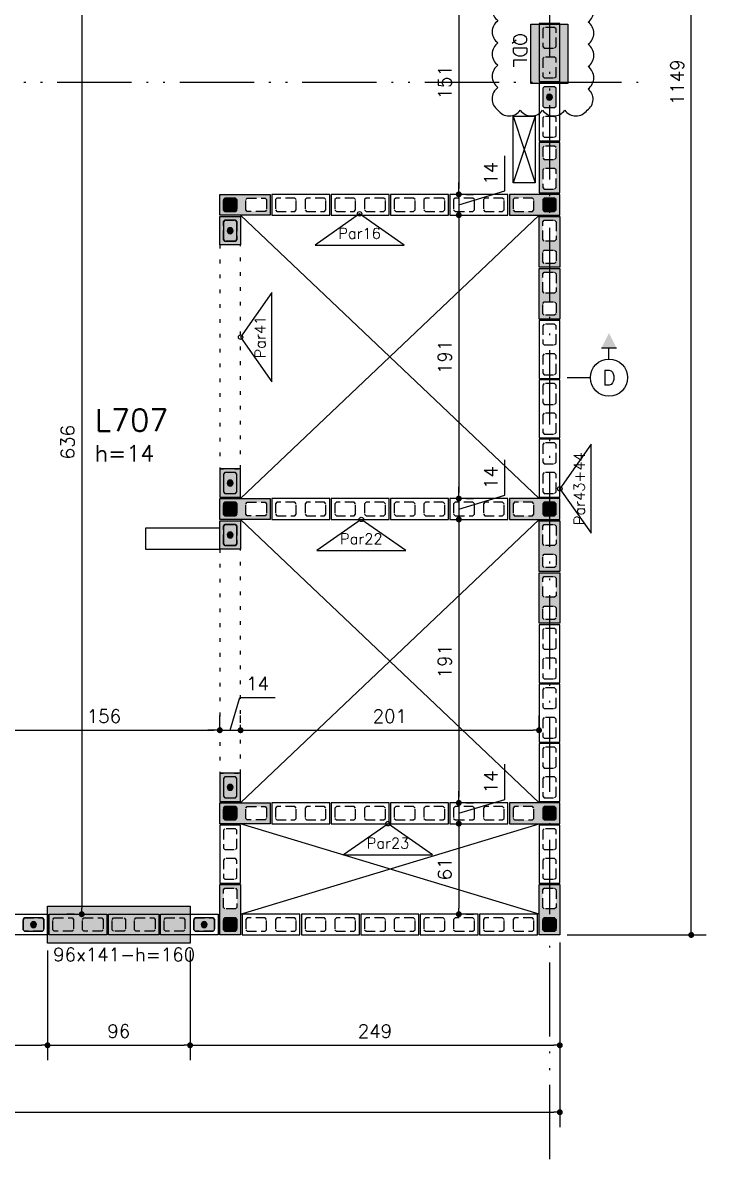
# Model space of a CAD drawing. Extents: x -14651 to 5271, y -4567 to 3191.
# Drawn here: x 2112 to 2572, y 1679 to 2451 of the extents above; entities that cross this region are included whole.
import ezdxf
from ezdxf.enums import TextEntityAlignment as Align

# ---------------------------------------------------------------- set-up
doc = ezdxf.new("R2010")
doc.units = 0
doc.header["$LTSCALE"] = 25
for name, pattern in [('DASHED2', [0.375, 0.25, -0.125]), ('ESTILO_TQS_0002', [0.4, 0.1, -0.3]), ('ESTILO_TQS_0004', [3.3, 2, -0.4, 0.05, -0.4, 0.05, -0.4])]:
    doc.linetypes.add(name, pattern=pattern)
for name, color, linetype in [('213', 252, 'Continuous'), ('241', 2, 'Continuous'), ('247', 50, 'Continuous'), ('248', 100, 'Continuous'), ('ABERTURAS', 53, 'Continuous'), ('ALVENARIA NÃO ESTRUTURAL', 242, 'Continuous'), ('Arranque', 14, 'Continuous'), ('COTA', 1, 'Continuous'), ('EIXOS', 1, 'ESTILO_TQS_0004'), ('FERRO', 5, 'Continuous'), ('L-D', 2, 'Continuous'), ('L-N', 4, 'Continuous'), ('Linha_fina', 1, 'Continuous'), ('Linha_media', 4, 'Continuous'), ('Pena_1', 1, 'Continuous'), ('PENA_6', 6, 'Continuous'), ('PORTA', 3, 'ESTILO_TQS_0002'), ('TJANELA', 2, 'Continuous')]:
    doc.layers.add(name, color=color, linetype=linetype)
doc.styles.add('COTA', font='romans.shx')
doc.styles.add('ROMANS', font='ROMANS')
doc.styles.get("Standard").update_dxf_attribs({"font": 'romans.shx'})
doc.styles.add('Texto1', font='romans.shx', dxfattribs={"height": 9})
doc.dimstyles.new('forma', dxfattribs={"dimscale": 5, "dimtxt": 1.8, "dimasz": 0.8, "dimexe": 2, "dimexo": 1, "dimgap": 1, "dimtad": 1, "dimdec": 1, "dimzin": 9, "dimtxsty": 'COTA', "dimblk1": 'DOT', "dimblk2": 'DOT', "dimsah": 1, "dimcen": 0, "dimdle": 1, "dimclrd": 256, "dimclre": 256, "dimclrt": 2, "dimadec": 0, "dimazin": 0, "dimtfac": 1, "dimtdec": 0, "dimtmove": 0, "dimatfit": 3, "dimfxl": 1, "dimtolj": 1, "dimtzin": 0, "dimarcsym": 0})

# ---------------------------------------------------------------- blocks, each defined once
blk = doc.blocks.new('P4015', base_point=(5842102.11612, -8124149.02973))
blk.add_lwpolyline([(5842082.61612, -8124156.02973), (5842121.61612, -8124156.02973), (5842121.61612, -8124142.02973), (5842082.61612, -8124142.02973), (5842082.61612, -8124156.02973)])
at = {"color": 1, "linetype": 'DASHED2'}
for points in [[(5842085.11612, -8124152.52973), (5842086.11612, -8124153.52973), (5842098.11612, -8124153.52973), (5842099.11612, -8124152.52973), (5842099.11612, -8124145.52973), (5842098.11612, -8124144.52973), (5842086.11612, -8124144.52973), (5842085.11612, -8124145.52973), (5842085.11612, -8124152.52973)], [(5842105.11612, -8124152.52973), (5842106.11612, -8124153.52973), (5842118.11612, -8124153.52973), (5842119.11612, -8124152.52973), (5842119.11612, -8124145.52973), (5842118.11612, -8124144.52973), (5842106.11612, -8124144.52973), (5842105.11612, -8124145.52973), (5842105.11612, -8124152.52973)]]:
    blk.add_lwpolyline(points, dxfattribs=at)
blk = doc.blocks.new('P3515')
at = {"layer": '248'}
h = blk.add_hatch(color=100, dxfattribs=at)
h.paths.add_polyline_path([(17, 7), (-17, 7), (-17, -7), (17, -7)])
h.paths.add_polyline_path([(-5.5, -3.5), (-6.5, -4.5), (-13.5, -4.5), (-14.5, -3.5), (-14.5, 3.5), (-13.5, 4.5), (-6.5, 4.5), (-5.5, 3.5)], flags=16)
h.paths.add_polyline_path([(0.5, 3.5), (1.5, 4.5), (13.5, 4.5), (14.5, 3.5), (14.5, -3.5), (13.5, -4.5), (1.5, -4.5), (0.5, -3.5)], flags=16)
blk.add_lwpolyline([(-17, -7), (17, -7), (17, 7), (-17, 7), (-17, -7)])
at = {"color": 1, "linetype": 'DASHED2'}
for points in [[(-14.5, -3.5), (-13.5, -4.5), (-6.5, -4.5), (-5.5, -3.5), (-5.5, 3.5), (-6.5, 4.5), (-13.5, 4.5), (-14.5, 3.5), (-14.5, -3.5)], [(0.5, -3.5), (1.5, -4.5), (13.5, -4.5), (14.5, -3.5), (14.5, 3.5), (13.5, 4.5), (1.5, 4.5), (0.5, 3.5), (0.5, -3.5)]]:
    blk.add_lwpolyline(points, dxfattribs=at)
blk = doc.blocks.new('P2015')
at = {"layer": '247'}
h = blk.add_hatch(color=50, dxfattribs=at)
h.paths.add_polyline_path([(9.5, 7), (-9.5, 7), (-9.5, -7), (9.5, -7)])
h.paths.add_polyline_path([(6, -4.5), (-6, -4.5), (-7, -3.5), (-7, 3.5), (-6, 4.5), (6, 4.5), (7, 3.5), (7, -3.5)], flags=16)
blk.add_lwpolyline([(-9.5, -7), (9.5, -7), (9.5, 7), (-9.5, 7), (-9.5, -7)])
at = {"color": 1, "linetype": 'DASHED2'}
blk.add_lwpolyline([(-7, -3.5), (-6, -4.5), (6, -4.5), (7, -3.5), (7, 3.5), (6, 4.5), (-6, 4.5), (-7, 3.5), (-7, -3.5)], dxfattribs=at)
blk = doc.blocks.new('GR-1409')
at = {"layer": '213'}
h = blk.add_hatch(color=256, dxfattribs=at)
h.paths.add_polyline_path([(-6, 4.5), (-7, 3.5), (-7, -3.5), (-6, -4.5), (6, -4.5), (7, -3.5), (7, 3.5), (6, 4.5)])
h.paths.add_polyline_path([(-2, 0, 1), (2, 0, 1)], flags=16)
at = {"layer": 'Arranque'}
blk.add_hatch(color=256, dxfattribs=at).paths.add_polyline_path([(-2, 0, 1), (2, 0, 1)])
at = {"layer": '213'}
blk.add_lwpolyline([(-7, 3.5), (-6, 4.5), (6, 4.5), (7, 3.5), (7, -3.5), (6, -4.5), (-6, -4.5), (-7, -3.5), (-7, 3.5)], dxfattribs=at)
at = {"layer": 'FERRO', "linetype": 'Continuous'}
blk.add_circle((0, 0), 2, dxfattribs=at)
blk = doc.blocks.new('GR-0909')
at = {"layer": '213'}
h = blk.add_hatch(color=256, dxfattribs=at)
h.paths.add_polyline_path([(3.5, -4.5), (4.5, -3.5), (4.500001, 3.5), (3.500001, 4.5), (-3.499999, 4.5), (-4.499999, 3.5), (-4.5, -3.5), (-3.5, -4.5)])
h.paths.add_polyline_path([(-2, 0, -1), (2, 0, -1)], flags=16)
at = {"layer": 'Arranque'}
blk.add_hatch(color=256, dxfattribs=at).paths.add_polyline_path([(2, 0, 1), (-2, 0, 1)])
at = {"layer": '213'}
blk.add_lwpolyline([(3.500001, 4.5), (4.500001, 3.5), (4.5, -3.5), (3.5, -4.5), (-3.5, -4.5), (-4.5, -3.5), (-4.499999, 3.5), (-3.499999, 4.5), (3.500001, 4.5)], dxfattribs=at)
at = {"layer": 'FERRO', "linetype": 'Continuous'}
blk.add_circle((0, 0), 2, dxfattribs=at)
blk = doc.blocks.new('seção_dir')
at = {"layer": 'Linha_media'}
for p, q in [((-1, 4), (1, 4)), ((0, 2.5), (0, 4)), ((-5.62, 0), (-2.5, 0))]:
    blk.add_line(p, q, dxfattribs=at)
blk.add_circle((0, 0), 2.5, dxfattribs=at)
blk.add_solid([(-1, 4), (0, 6), (1, 4)], dxfattribs=at)
blk = doc.blocks.new('atrib_seção')
at = {"layer": 'Linha_media', "style": 'ROMANS'}
blk.add_attdef('X', text='', height=2, dxfattribs=at).set_placement((0, 0), align=Align.MIDDLE)
blk = doc.blocks.new('_IDNPAR_2')
at = {"color": 3}
blk.add_lwpolyline([(1, -0.7), (0, 0), (-1, -0.7)], close=True, dxfattribs=at)
blk.add_circle((0, 0), 0.05, dxfattribs=at)
at = {"layer": '247', "color": 2, "style": 'COTA', "flags": 8}
blk.add_attdef('ID', text='', height=0.24, dxfattribs=at).set_placement((0, -0.438), align=Align.MIDDLE_CENTER)
blk = doc.blocks.new('A$C84a07bde')
at = {"layer": 'EIXOS'}
for p, q in [((2776.14, -241.46), (2776.14, -1700.03)), ((299.72, -968.49), (2840.43, -968.49))]:
    blk.add_line(p, q, dxfattribs=at)
blk = doc.blocks.new('_Dot')
at = {"color": 0, "linetype": 'ByBlock', "lineweight": -2}
blk.add_line((-0.5, 0), (-1, 0), dxfattribs=at)
at = {"color": 0, "linetype": 'ByBlock', "const_width": 0.5}
blk.add_lwpolyline([(-0.25, 0, 1), (0.25, 0, 1)], format="xyb", close=True, dxfattribs=at)
blk = doc.blocks.new('*D113')
at = {"layer": 'COTA', "lineweight": -2, "transparency": 16777216}
for p, q in [((2039.52, 1825.9), (2039.52, 1752.09)), ((2128.52, 1825.9), (2128.52, 1752.09)), ((2043.52, 1762.09), (2124.52, 1762.09))]:
    blk.add_line(p, q, dxfattribs=at)
at = {"layer": 'Defpoints', "color": 0, "transparency": 16777216}
for p in [(2039.52, 1830.9), (2128.52, 1830.9), (2128.52, 1762.09)]:
    blk.add_point(p, dxfattribs=at)
at = {"layer": 'COTA', "lineweight": -2, "transparency": 16777216, "xscale": 4, "yscale": 4, "zscale": 4, "rotation": 180}
blk.add_blockref('_Dot', (2039.52, 1762.09), dxfattribs=at)
at = {"layer": 'COTA', "lineweight": -2, "transparency": 16777216, "xscale": 4, "yscale": 4, "zscale": 4}
blk.add_blockref('_Dot', (2128.52, 1762.09), dxfattribs=at)
at = {"layer": 'COTA', "color": 2, "transparency": 16777216, "insert": (2084.02, 1771.59), "char_height": 9, "attachment_point": 5, "style": 'COTA'}
blk.add_mtext('\\A1;89 ', dxfattribs=at)
blk = doc.blocks.new('*D114')
at = {"layer": 'COTA', "lineweight": -2, "transparency": 16777216}
for p, q in [((2128.52, 1825.9), (2128.52, 1752.09)), ((2224.52, 1825.9), (2224.52, 1752.09)), ((2132.52, 1762.09), (2220.52, 1762.09))]:
    blk.add_line(p, q, dxfattribs=at)
at = {"layer": 'Defpoints', "color": 0, "transparency": 16777216}
for p in [(2128.52, 1830.9), (2224.52, 1830.9), (2224.52, 1762.09)]:
    blk.add_point(p, dxfattribs=at)
at = {"layer": 'COTA', "lineweight": -2, "transparency": 16777216, "xscale": 4, "yscale": 4, "zscale": 4, "rotation": 180}
blk.add_blockref('_Dot', (2128.52, 1762.09), dxfattribs=at)
at = {"layer": 'COTA', "lineweight": -2, "transparency": 16777216, "xscale": 4, "yscale": 4, "zscale": 4}
blk.add_blockref('_Dot', (2224.52, 1762.09), dxfattribs=at)
at = {"layer": 'COTA', "color": 2, "transparency": 16777216, "insert": (2176.52, 1771.59), "char_height": 9, "attachment_point": 5, "style": 'COTA'}
blk.add_mtext('\\A1;96 ', dxfattribs=at)
blk = doc.blocks.new('*D115')
at = {"layer": 'COTA', "lineweight": -2, "transparency": 16777216}
for p, q in [((2473.52, 1831.42), (2473.52, 1752.09)), ((2224.52, 1825.9), (2224.52, 1752.09)), ((2228.52, 1762.09), (2469.52, 1762.09))]:
    blk.add_line(p, q, dxfattribs=at)
at = {"layer": 'Defpoints', "color": 0, "transparency": 16777216}
for p in [(2473.52, 1836.42), (2224.52, 1830.9), (2473.52, 1762.09)]:
    blk.add_point(p, dxfattribs=at)
at = {"layer": 'COTA', "lineweight": -2, "transparency": 16777216, "xscale": 4, "yscale": 4, "zscale": 4, "rotation": 180}
blk.add_blockref('_Dot', (2224.52, 1762.09), dxfattribs=at)
at = {"layer": 'COTA', "lineweight": -2, "transparency": 16777216, "xscale": 4, "yscale": 4, "zscale": 4}
blk.add_blockref('_Dot', (2473.52, 1762.09), dxfattribs=at)
at = {"layer": 'COTA', "color": 2, "transparency": 16777216, "insert": (2349.02, 1771.59), "char_height": 9, "attachment_point": 5, "style": 'COTA'}
blk.add_mtext('\\A1;249 ', dxfattribs=at)
blk = doc.blocks.new('*D116')
at = {"layer": 'COTA', "lineweight": -2, "transparency": 16777216}
for p, q in [((2478.52, 2985.4), (2572.03, 2985.4)), ((2562.03, 1840.42), (2562.03, 2981.4)), ((2478.52, 1836.42), (2572.03, 1836.42))]:
    blk.add_line(p, q, dxfattribs=at)
at = {"layer": 'Defpoints', "color": 0, "transparency": 16777216}
for p in [(2473.52, 2985.4), (2562.03, 2985.4), (2473.52, 1836.42)]:
    blk.add_point(p, dxfattribs=at)
at = {"layer": 'COTA', "lineweight": -2, "transparency": 16777216, "xscale": 4, "yscale": 4, "zscale": 4}
for p, rotation in [((2562.03, 2985.4), 90), ((2562.03, 1836.42), 270)]:
    blk.add_blockref('_Dot', p, dxfattribs=dict(at, rotation=rotation))
at = {"layer": 'COTA', "color": 2, "transparency": 16777216, "insert": (2552.53, 2410.91), "char_height": 9, "attachment_point": 5, "rotation": 90, "style": 'COTA'}
blk.add_mtext('\\A1;1149 ', dxfattribs=at)
blk = doc.blocks.new('*D133')
at = {"layer": 'COTA', "lineweight": -2, "transparency": 16777216}
for p, q in [((2088.52, 1979.35), (2088.52, 1984.35)), ((2244.52, 1974.94), (2244.52, 1984.35)), ((2092.52, 1974.35), (2240.52, 1974.35))]:
    blk.add_line(p, q, dxfattribs=at)
at = {"layer": 'Defpoints', "color": 0, "transparency": 16777216}
for p in [(2088.52, 1974.35), (2244.52, 1974.35), (2244.52, 1969.94)]:
    blk.add_point(p, dxfattribs=at)
at = {"layer": 'COTA', "lineweight": -2, "transparency": 16777216, "xscale": 4, "yscale": 4, "zscale": 4, "rotation": 180}
blk.add_blockref('_Dot', (2088.52, 1974.35), dxfattribs=at)
at = {"layer": 'COTA', "lineweight": -2, "transparency": 16777216, "xscale": 4, "yscale": 4, "zscale": 4}
blk.add_blockref('_Dot', (2244.52, 1974.35), dxfattribs=at)
at = {"layer": 'COTA', "color": 2, "transparency": 16777216, "insert": (2166.52, 1983.85), "char_height": 9, "attachment_point": 5, "style": 'COTA'}
blk.add_mtext('\\A1;156 ', dxfattribs=at)
blk = doc.blocks.new('*D134')
at = {"layer": 'COTA', "lineweight": -2, "transparency": 16777216}
for p, q in [((2251.52, 1974.35), (2258.12, 1996.35)), ((2258.12, 1996.35), (2281.83, 1996.35)), ((2244.52, 1974.94), (2244.52, 1984.35)), ((2258.52, 1979.35), (2258.52, 1984.35)), ((2240.52, 1974.35), (2236.52, 1974.35)), ((2244.52, 1974.35), (2258.52, 1974.35)), ((2244.52, 1974.35), (2258.52, 1974.35)), ((2262.52, 1974.35), (2266.52, 1974.35))]:
    blk.add_line(p, q, dxfattribs=at)
at = {"layer": 'Defpoints', "color": 0, "transparency": 16777216}
for p in [(2244.52, 1969.94), (2258.52, 1974.35), (2258.52, 1974.35)]:
    blk.add_point(p, dxfattribs=at)
at = {"layer": 'COTA', "lineweight": -2, "transparency": 16777216, "xscale": 4, "yscale": 4, "zscale": 4}
blk.add_blockref('_Dot', (2244.52, 1974.35), dxfattribs=at)
at = {"layer": 'COTA', "lineweight": -2, "transparency": 16777216, "xscale": 4, "yscale": 4, "zscale": 4, "rotation": 180}
blk.add_blockref('_Dot', (2258.52, 1974.35), dxfattribs=at)
at = {"layer": 'COTA', "color": 2, "transparency": 16777216, "insert": (2269.97, 2005.85), "char_height": 9, "attachment_point": 5, "style": 'COTA'}
blk.add_mtext('\\A1;14 ', dxfattribs=at)
blk = doc.blocks.new('*D135')
at = {"layer": 'COTA', "lineweight": -2, "transparency": 16777216}
for p, q in [((2258.52, 1979.35), (2258.52, 1984.35)), ((2459.52, 1974.76), (2459.52, 1984.35)), ((2262.52, 1974.35), (2455.52, 1974.35))]:
    blk.add_line(p, q, dxfattribs=at)
at = {"layer": 'Defpoints', "color": 0, "transparency": 16777216}
for p in [(2258.52, 1974.35), (2459.52, 1974.35), (2459.52, 1969.76)]:
    blk.add_point(p, dxfattribs=at)
at = {"layer": 'COTA', "lineweight": -2, "transparency": 16777216, "xscale": 4, "yscale": 4, "zscale": 4, "rotation": 180}
blk.add_blockref('_Dot', (2258.52, 1974.35), dxfattribs=at)
at = {"layer": 'COTA', "lineweight": -2, "transparency": 16777216, "xscale": 4, "yscale": 4, "zscale": 4}
blk.add_blockref('_Dot', (2459.52, 1974.35), dxfattribs=at)
at = {"layer": 'COTA', "color": 2, "transparency": 16777216, "insert": (2359.02, 1983.85), "char_height": 9, "attachment_point": 5, "style": 'COTA'}
blk.add_mtext('\\A1;201 ', dxfattribs=at)
blk = doc.blocks.new('*D180')
at = {"layer": 'COTA', "lineweight": -2, "transparency": 16777216}
for p, q in [((2156.54, 2486.4), (2161.54, 2486.4)), ((2151.54, 2482.4), (2151.54, 1854.4)), ((2146.54, 1850.4), (2141.54, 1850.4))]:
    blk.add_line(p, q, dxfattribs=at)
at = {"layer": 'Defpoints', "color": 0, "transparency": 16777216}
for p in [(2151.54, 2486.4), (2151.54, 1850.4), (2151.54, 1850.4)]:
    blk.add_point(p, dxfattribs=at)
at = {"layer": 'COTA', "lineweight": -2, "transparency": 16777216, "xscale": 4, "yscale": 4, "zscale": 4}
for p, rotation in [((2151.54, 2486.4), 90), ((2151.54, 1850.4), 270)]:
    blk.add_blockref('_Dot', p, dxfattribs=dict(at, rotation=rotation))
at = {"layer": 'COTA', "color": 2, "transparency": 16777216, "insert": (2142.04, 2168.4), "char_height": 9, "attachment_point": 5, "rotation": 90, "style": 'COTA'}
blk.add_mtext('\\A1;636 ', dxfattribs=at)
blk = doc.blocks.new('*D182')
at = {"layer": 'COTA', "lineweight": -2, "transparency": 16777216}
for p, q in [((2410.49, 2486.4), (2415.49, 2486.4)), ((2405.49, 2482.4), (2405.49, 2339.4)), ((2410.49, 2335.4), (2415.49, 2335.4))]:
    blk.add_line(p, q, dxfattribs=at)
at = {"layer": 'Defpoints', "color": 0, "transparency": 16777216}
for p in [(2405.49, 2486.4), (2405.49, 2335.4), (2405.49, 2335.4)]:
    blk.add_point(p, dxfattribs=at)
at = {"layer": 'COTA', "lineweight": -2, "transparency": 16777216, "xscale": 4, "yscale": 4, "zscale": 4}
for p, rotation in [((2405.49, 2486.4), 90), ((2405.49, 2335.4), 270)]:
    blk.add_blockref('_Dot', p, dxfattribs=dict(at, rotation=rotation))
at = {"layer": 'COTA', "color": 2, "transparency": 16777216, "insert": (2395.99, 2410.9), "char_height": 9, "attachment_point": 5, "rotation": 90, "style": 'COTA'}
blk.add_mtext('\\A1;151 ', dxfattribs=at)
blk = doc.blocks.new('*D183')
at = {"layer": 'COTA', "lineweight": -2, "transparency": 16777216}
for p, q in [((2436.49, 2337.7), (2436.49, 2361.42)), ((2405.49, 2339.4), (2405.49, 2343.4)), ((2405.49, 2328.4), (2436.49, 2337.7)), ((2405.49, 2335.4), (2405.49, 2321.4)), ((2405.49, 2335.4), (2405.49, 2321.4)), ((2410.49, 2335.4), (2415.49, 2335.4)), ((2405.49, 2317.4), (2405.49, 2313.4)), ((2410.49, 2321.4), (2415.49, 2321.4))]:
    blk.add_line(p, q, dxfattribs=at)
at = {"layer": 'Defpoints', "color": 0, "transparency": 16777216}
for p in [(2405.49, 2335.4), (2405.49, 2321.4), (2405.49, 2321.4)]:
    blk.add_point(p, dxfattribs=at)
at = {"layer": 'COTA', "lineweight": -2, "transparency": 16777216, "xscale": 4, "yscale": 4, "zscale": 4}
for p, rotation in [((2405.49, 2335.4), 270), ((2405.49, 2321.4), 90)]:
    blk.add_blockref('_Dot', p, dxfattribs=dict(at, rotation=rotation))
at = {"layer": 'COTA', "color": 2, "transparency": 16777216, "insert": (2426.99, 2349.56), "char_height": 9, "attachment_point": 5, "rotation": 90, "style": 'COTA'}
blk.add_mtext('\\A1;14 ', dxfattribs=at)
blk = doc.blocks.new('*D184')
at = {"layer": 'COTA', "lineweight": -2, "transparency": 16777216}
for p, q in [((2405.49, 2317.4), (2405.49, 2134.4)), ((2410.49, 2321.4), (2415.49, 2321.4)), ((2410.49, 2130.4), (2415.49, 2130.4))]:
    blk.add_line(p, q, dxfattribs=at)
at = {"layer": 'Defpoints', "color": 0, "transparency": 16777216}
for p in [(2405.49, 2321.4), (2405.49, 2130.4), (2405.49, 2130.4)]:
    blk.add_point(p, dxfattribs=at)
at = {"layer": 'COTA', "lineweight": -2, "transparency": 16777216, "xscale": 4, "yscale": 4, "zscale": 4}
for p, rotation in [((2405.49, 2321.4), 90), ((2405.49, 2130.4), 270)]:
    blk.add_blockref('_Dot', p, dxfattribs=dict(at, rotation=rotation))
at = {"layer": 'COTA', "color": 2, "transparency": 16777216, "insert": (2395.99, 2225.9), "char_height": 9, "attachment_point": 5, "rotation": 90, "style": 'COTA'}
blk.add_mtext('\\A1;191 ', dxfattribs=at)
blk = doc.blocks.new('*D185')
at = {"layer": 'COTA', "lineweight": -2, "transparency": 16777216}
for p, q in [((2436.49, 2132.7), (2436.49, 2156.42)), ((2405.49, 2134.4), (2405.49, 2138.4)), ((2405.49, 2123.4), (2436.49, 2132.7)), ((2405.49, 2130.4), (2405.49, 2116.4)), ((2405.49, 2130.4), (2405.49, 2116.4)), ((2410.49, 2130.4), (2415.49, 2130.4)), ((2410.49, 2116.4), (2415.49, 2116.4)), ((2405.49, 2112.4), (2405.49, 2108.4))]:
    blk.add_line(p, q, dxfattribs=at)
at = {"layer": 'Defpoints', "color": 0, "transparency": 16777216}
for p in [(2405.49, 2130.4), (2405.49, 2116.4), (2405.49, 2116.4)]:
    blk.add_point(p, dxfattribs=at)
at = {"layer": 'COTA', "lineweight": -2, "transparency": 16777216, "xscale": 4, "yscale": 4, "zscale": 4}
for p, rotation in [((2405.49, 2130.4), 270), ((2405.49, 2116.4), 90)]:
    blk.add_blockref('_Dot', p, dxfattribs=dict(at, rotation=rotation))
at = {"layer": 'COTA', "color": 2, "transparency": 16777216, "insert": (2426.99, 2144.56), "char_height": 9, "attachment_point": 5, "rotation": 90, "style": 'COTA'}
blk.add_mtext('\\A1;14 ', dxfattribs=at)
blk = doc.blocks.new('*D186')
at = {"layer": 'COTA', "lineweight": -2, "transparency": 16777216}
for p, q in [((2410.49, 2116.4), (2415.49, 2116.4)), ((2405.49, 2112.4), (2405.49, 1929.4)), ((2410.49, 1925.4), (2415.49, 1925.4))]:
    blk.add_line(p, q, dxfattribs=at)
at = {"layer": 'Defpoints', "color": 0, "transparency": 16777216}
for p in [(2405.49, 2116.4), (2405.49, 1925.4), (2405.49, 1925.4)]:
    blk.add_point(p, dxfattribs=at)
at = {"layer": 'COTA', "lineweight": -2, "transparency": 16777216, "xscale": 4, "yscale": 4, "zscale": 4}
for p, rotation in [((2405.49, 2116.4), 90), ((2405.49, 1925.4), 270)]:
    blk.add_blockref('_Dot', p, dxfattribs=dict(at, rotation=rotation))
at = {"layer": 'COTA', "color": 2, "transparency": 16777216, "insert": (2395.99, 2020.9), "char_height": 9, "attachment_point": 5, "rotation": 90, "style": 'COTA'}
blk.add_mtext('\\A1;191 ', dxfattribs=at)
blk = doc.blocks.new('*D187')
at = {"layer": 'COTA', "lineweight": -2, "transparency": 16777216}
for p, q in [((2436.49, 1927.7), (2436.49, 1951.42)), ((2405.49, 1929.4), (2405.49, 1933.4)), ((2405.49, 1918.4), (2436.49, 1927.7)), ((2405.49, 1925.4), (2405.49, 1911.4)), ((2405.49, 1925.4), (2405.49, 1911.4)), ((2410.49, 1925.4), (2415.49, 1925.4)), ((2405.49, 1907.4), (2405.49, 1903.4)), ((2410.49, 1911.4), (2415.49, 1911.4))]:
    blk.add_line(p, q, dxfattribs=at)
at = {"layer": 'Defpoints', "color": 0, "transparency": 16777216}
for p in [(2405.49, 1925.4), (2405.49, 1911.4), (2405.49, 1911.4)]:
    blk.add_point(p, dxfattribs=at)
at = {"layer": 'COTA', "lineweight": -2, "transparency": 16777216, "xscale": 4, "yscale": 4, "zscale": 4}
for p, rotation in [((2405.49, 1925.4), 270), ((2405.49, 1911.4), 90)]:
    blk.add_blockref('_Dot', p, dxfattribs=dict(at, rotation=rotation))
at = {"layer": 'COTA', "color": 2, "transparency": 16777216, "insert": (2426.99, 1939.56), "char_height": 9, "attachment_point": 5, "rotation": 90, "style": 'COTA'}
blk.add_mtext('\\A1;14 ', dxfattribs=at)
blk = doc.blocks.new('*D188')
at = {"layer": 'COTA', "lineweight": -2, "transparency": 16777216}
for p, q in [((2405.49, 1907.4), (2405.49, 1854.4)), ((2410.49, 1911.4), (2415.49, 1911.4)), ((2410.49, 1850.4), (2415.49, 1850.4))]:
    blk.add_line(p, q, dxfattribs=at)
at = {"layer": 'Defpoints', "color": 0, "transparency": 16777216}
for p in [(2405.49, 1911.4), (2405.49, 1850.4), (2405.49, 1850.4)]:
    blk.add_point(p, dxfattribs=at)
at = {"layer": 'COTA', "lineweight": -2, "transparency": 16777216, "xscale": 4, "yscale": 4, "zscale": 4}
for p, rotation in [((2405.49, 1911.4), 90), ((2405.49, 1850.4), 270)]:
    blk.add_blockref('_Dot', p, dxfattribs=dict(at, rotation=rotation))
at = {"layer": 'COTA', "color": 2, "transparency": 16777216, "insert": (2395.99, 1880.9), "char_height": 9, "attachment_point": 5, "rotation": 90, "style": 'COTA'}
blk.add_mtext('\\A1;61 ', dxfattribs=at)
blk = doc.blocks.new('*D201')
at = {"layer": 'COTA', "lineweight": -2, "transparency": 16777216}
for p, q in [((449.52, 1831.4), (449.52, 1706.98)), ((2473.52, 1831.4), (2473.52, 1706.98)), ((453.52, 1716.98), (2469.52, 1716.98))]:
    blk.add_line(p, q, dxfattribs=at)
at = {"layer": 'Defpoints', "color": 0, "transparency": 16777216}
for p in [(449.52, 1836.4), (2473.52, 1836.4), (2473.52, 1716.98)]:
    blk.add_point(p, dxfattribs=at)
at = {"layer": 'COTA', "lineweight": -2, "transparency": 16777216, "xscale": 4, "yscale": 4, "zscale": 4, "rotation": 180}
blk.add_blockref('_Dot', (449.52, 1716.98), dxfattribs=at)
at = {"layer": 'COTA', "lineweight": -2, "transparency": 16777216, "xscale": 4, "yscale": 4, "zscale": 4}
blk.add_blockref('_Dot', (2473.52, 1716.98), dxfattribs=at)
at = {"layer": 'COTA', "color": 2, "transparency": 16777216, "insert": (1461.52, 1726.48), "char_height": 9, "attachment_point": 5, "style": 'COTA'}
blk.add_mtext('\\A1;2024 ', dxfattribs=at)

msp = doc.modelspace()

# ---------------------------------------------------------------- hatches: boundary and pattern name
at = {"layer": 'ABERTURAS', "transparency": 33554457}
for points in [[(2479.02, 2450.06), (2479.02, 2410.1), (2454.02, 2410.1), (2454.02, 2450.06)], [(2128.52, 1855.9), (2224.52, 1855.9), (2224.52, 1830.9), (2128.52, 1830.9)]]:
    msp.add_hatch(color=256, dxfattribs=at).paths.add_polyline_path(points)

# ---------------------------------------------------------------- linework, layer by layer
at = {"layer": 'ABERTURAS'}
for points in [[(2479.02, 2450.06), (2479.02, 2410.1), (2454.02, 2410.1), (2454.02, 2450.06)], [(2128.52, 1855.9), (2224.52, 1855.9), (2224.52, 1830.9), (2128.52, 1830.9)]]:
    msp.add_lwpolyline(points, close=True, dxfattribs=at)
at = {"layer": 'ALVENARIA NÃO ESTRUTURAL'}
msp.add_lwpolyline([(2244.52, 2110.4), (2194.52, 2110.4), (2194.52, 2096.4), (2244.52, 2096.4), (2244.52, 2110.4)], dxfattribs=at)
at = {"layer": 'Linha_fina'}
for points in [[(2258.52, 2130.4), (2459.52, 2321.4)], [(2459.52, 2130.4), (2258.52, 2321.4)], [(2258.52, 1925.4), (2459.52, 2116.4)], [(2459.52, 1925.4), (2258.52, 2116.4)], [(2258.52, 1850.4), (2459.52, 1911.4)], [(2459.52, 1850.4), (2258.52, 1911.4)]]:
    msp.add_lwpolyline(points, dxfattribs=at)
at = {"layer": 'Pena_1'}
for points in [[(2442.02, 2388.04), (2457.02, 2388.04), (2457.02, 2343.05), (2442.02, 2343.05), (2442.02, 2388.04)], [(2442.02, 2388.04), (2457.02, 2343.05)], [(2457.02, 2388.04), (2442.02, 2343.05)]]:
    msp.add_lwpolyline(points, dxfattribs=at)
at = {"layer": 'PENA_6'}
msp.add_lwpolyline([(2431.88, 2392.14, 0.520567), (2446.88, 2392.14, 0.520567), (2461.88, 2392.14, 0.520567), (2476.88, 2392.14, 0.520567), (2491.88, 2392.14, 0.520567), (2492.54, 2406.47, 0.520567), (2492.54, 2421.47, 0.520567), (2492.54, 2436.47, 0.520567), (2492.54, 2451.47, 0.520567), (2492.54, 2466.47, 0.520567), (2485.18, 2474.1, 0.520567), (2470.18, 2474.1, 0.520567), (2455.18, 2474.1, 0.520567), (2440.18, 2474.1, 0.520567), (2431.88, 2467.41, 0.520567), (2431.88, 2452.41, 0.520567), (2431.88, 2437.41, 0.520567), (2431.88, 2422.41, 0.520567), (2431.88, 2407.41, 0.520567)], format="xyb", close=True, dxfattribs=at)
at = {"layer": 'PORTA'}
for points in [[(2244.52, 2150.4), (2258.52, 2150.4), (2258.52, 2301.4), (2244.52, 2301.4)], [(2244.52, 1945.4), (2258.52, 1945.4), (2258.52, 2096.4), (2244.52, 2096.4)]]:
    msp.add_lwpolyline(points, close=True, dxfattribs=at)

# ---------------------------------------------------------------- block references
at = {"xscale": -1}
for name, p, rotation in [('GR-1409', (2466.52, 2400.9), 90.00000000000311), ('GR-0909', (2251.52, 2328.4), 180), ('GR-0909', (2466.52, 2328.4), 180), ('GR-1409', (2251.52, 2310.9), 90.00000000000311), ('GR-1409', (2251.52, 2140.9), 90.00000000000311), ('GR-0909', (2251.52, 2123.4), 180), ('GR-0909', (2466.52, 2123.4), 180), ('GR-1409', (2251.52, 2105.9), 90.00000000000311), ('GR-1409', (2251.52, 1935.9), 90.00000000000311), ('GR-0909', (2251.52, 1918.4), 180), ('GR-0909', (2466.52, 1918.4), 180), ('GR-1409', (2119.02, 1843.4), 180), ('GR-1409', (2234.02, 1843.4), 180), ('GR-0909', (2251.52, 1843.42), 180), ('GR-0909', (2466.52, 1843.4), 180)]:
    msp.add_blockref(name, p, dxfattribs=dict(at, rotation=rotation))
at = {"layer": '241'}
for name, p, rotation in [('P4015', (2466.52, 2430.9), 270), ('P4015', (2466.52, 2390.9), 270), ('P3515', (2466.52, 2353.4), 270), ('P4015', (2299.02, 2328.4), 180), ('P4015', (2339.02, 2328.4), 180), ('P4015', (2379.02, 2328.4), 180), ('P4015', (2419.02, 2328.4), 180), ('P3515', (2456.52, 2328.4), 180), ('P4015', (2466.52, 2230.9), 270), ('P4015', (2466.52, 2190.9), 270), ('P4015', (2466.52, 2150.9), 270), ('P2015', (2251.52, 2140.9), 270), ('P4015', (2299.02, 2123.4), 180), ('P4015', (2339.02, 2123.4), 180), ('P4015', (2379.02, 2123.4), 180), ('P4015', (2419.02, 2123.4), 180), ('P3515', (2456.52, 2123.4), 180), ('P4015', (2466.52, 2025.9), 270), ('P4015', (2466.52, 1985.9), 270), ('P4015', (2466.52, 1945.9), 270), ('P2015', (2251.52, 1935.9), 270), ('P4015', (2299.02, 1918.4), 180), ('P4015', (2339.02, 1918.4), 180), ('P4015', (2379.02, 1918.4), 180), ('P4015', (2419.02, 1918.4), 180), ('P3515', (2456.52, 1918.4), 180), ('P4015', (2251.52, 1890.92), 270), ('P4015', (2466.52, 1890.92), 270), ('P4015', (2279.02, 1843.4), 180), ('P4015', (2319.02, 1843.4), 180), ('P4015', (2359.02, 1843.4), 180), ('P4015', (2399.02, 1843.4), 180), ('P4015', (2439.02, 1843.4), 180)]:
    msp.add_blockref(name, p, dxfattribs=dict(at, rotation=rotation))
at = {"layer": '241', "xscale": -1}
for name, p, rotation in [('P3515', (2261.52, 2328.4), 180), ('P2015', (2251.52, 2310.9), 270), ('P3515', (2466.52, 2303.4), 270), ('P3515', (2466.52, 2268.4), 270), ('P3515', (2261.52, 2123.4), 180), ('P2015', (2251.52, 2105.9), 270), ('P3515', (2466.52, 2098.4), 270), ('P3515', (2466.52, 2063.4), 270), ('P3515', (2261.52, 1918.4), 180), ('P3515', (2251.52, 1853.42), 270), ('P3515', (2466.52, 1853.42), 270), ('P4015', (2109.02, 1843.4), 180), ('P4015', (2149.02, 1843.4), 180), ('P3515', (2186.52, 1843.4), 180), ('P4015', (2224.02, 1843.4), 180)]:
    msp.add_blockref(name, p, dxfattribs=dict(at, rotation=rotation))
at = {"layer": '247', "linetype": 'Continuous', "xscale": 30, "yscale": 30, "zscale": 30}
for p, values in [((2338.65, 2322.26), {'ID': 'Par16'}), ((2339.83, 2116.4), {'ID': 'Par22'}), ((2357.81, 1911.4), {'ID': 'Par23'})]:
    msp.add_blockref('_IDNPAR_2', p, dxfattribs=at).add_auto_attribs(values)
at = {"layer": '247', "linetype": 'Continuous', "xscale": 30, "yscale": 30, "zscale": 30, "rotation": 90}
for p, values in [((2258.52, 2239.17), {'ID': 'Par41'}), ((2473.52, 2137.02), {'ID': 'Par43+44'})]:
    msp.add_blockref('_IDNPAR_2', p, dxfattribs=at).add_auto_attribs(values)
at = {"layer": 'COTA'}
msp.add_blockref('A$C84a07bde', (-309.62, 3379.39), dxfattribs=at)
at = {"layer": 'PENA_6', "xscale": 5, "yscale": 5, "zscale": 5}
msp.add_blockref('seção_dir', (2506.62, 2211.92), dxfattribs=at)
msp.add_blockref('atrib_seção', (2506.62, 2211.92), dxfattribs=at).add_auto_attribs({'X': 'D'})

# ---------------------------------------------------------------- texts
at = {"layer": 'L-D'}
msp.add_text('h=14', height=11, dxfattribs=at).set_placement((2160.38, 2155.36))
at = {"layer": 'L-N'}
msp.add_text('L707', height=15, dxfattribs=at).set_placement((2160.38, 2175.76))
at = {"layer": 'TJANELA', "style": 'Texto1'}
msp.add_text('QDL', height=9, rotation=270, dxfattribs=at).set_placement((2442.34, 2432.4), align=Align.CENTER)
msp.add_text('96x141-h=160', height=9, dxfattribs=at).set_placement((2180.07, 1818.71), align=Align.CENTER)

# ---------------------------------------------------------------- dimensions: what is measured, and where the dimension line sits
at = {"layer": 'COTA'}
for base, p1, p2, override, picture, middle in [((2562.03, 2985.4), (2473.52, 1836.42), (2473.52, 2985.4), {"dimpost": ' '}, '*D116', (2552.53, 2410.91)), ((2151.54, 1850.4), (2151.54, 2486.4), (2151.54, 1850.4), {"dimpost": ' ', "dimtmove": 1}, '*D180', (2142.04, 2168.4)), ((2405.49, 2335.4), (2405.49, 2486.4), (2405.49, 2335.4), {"dimpost": ' ', "dimtmove": 1}, '*D182', (2395.99, 2410.9)), ((2405.49, 2321.4), (2405.49, 2335.4), (2405.49, 2321.4), {"dimpost": ' ', "dimtmove": 1}, '*D183', (2426.99, 2342.7)), ((2405.49, 2130.4), (2405.49, 2321.4), (2405.49, 2130.4), {"dimpost": ' ', "dimtmove": 1}, '*D184', (2395.99, 2225.9)), ((2405.49, 2116.4), (2405.49, 2130.4), (2405.49, 2116.4), {"dimpost": ' ', "dimtmove": 1}, '*D185', (2426.99, 2137.7)), ((2405.49, 1925.4), (2405.49, 2116.4), (2405.49, 1925.4), {"dimpost": ' ', "dimtmove": 1}, '*D186', (2395.99, 2020.9)), ((2405.49, 1911.4), (2405.49, 1925.4), (2405.49, 1911.4), {"dimpost": ' ', "dimtmove": 1}, '*D187', (2426.99, 1932.7)), ((2405.49, 1850.4), (2405.49, 1911.4), (2405.49, 1850.4), {"dimpost": ' ', "dimtmove": 1}, '*D188', (2395.99, 1880.9))]:
    dim = msp.add_linear_dim(base=base, p1=p1, p2=p2, angle=90, dimstyle='forma', override=override, dxfattribs=at)
    dim.commit()
    dim.dimension.update_dxf_attribs({"geometry": picture, "text_midpoint": middle})
for base, p1, p2, override, picture, middle in [((2258.52, 1974.35), (2244.52, 1969.94), (2258.52, 1974.35), {"dimpost": ' ', "dimtmove": 1}, '*D134', (2263.12, 2005.85)), ((2244.52, 1974.35), (2088.52, 1974.35), (2244.52, 1969.94), {"dimpost": ' ', "dimtmove": 1}, '*D133', (2166.52, 1983.85)), ((2459.52, 1974.35), (2258.52, 1974.35), (2459.52, 1969.76), {"dimpost": ' ', "dimtmove": 1}, '*D135', (2359.02, 1983.85)), ((2473.52, 1716.98), (449.52, 1836.4), (2473.52, 1836.4), {"dimpost": ' '}, '*D201', (1461.52, 1726.48)), ((2473.52, 1762.09), (2224.52, 1830.9), (2473.52, 1836.42), {"dimpost": ' ', "dimtmove": 1}, '*D115', (2349.02, 1771.59)), ((2128.52, 1762.09), (2039.52, 1830.9), (2128.52, 1830.9), {"dimpost": ' ', "dimtmove": 1}, '*D113', (2084.02, 1771.59)), ((2224.52, 1762.09), (2128.52, 1830.9), (2224.52, 1830.9), {"dimpost": ' ', "dimtmove": 1}, '*D114', (2176.52, 1771.59))]:
    dim = msp.add_linear_dim(base=base, p1=p1, p2=p2, dimstyle='forma', override=override, dxfattribs=at)
    dim.commit()
    dim.dimension.update_dxf_attribs({"geometry": picture, "text_midpoint": middle})

doc.saveas('drawing.dxf')
